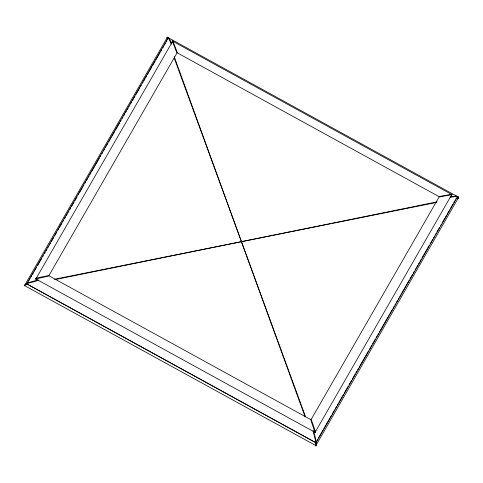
<?xml version="1.0" encoding="UTF-8"?>
<svg xmlns="http://www.w3.org/2000/svg" width="483" height="483" viewBox="0 0 483 483"><rect width="100%" height="100%" fill="white"/><g stroke="black" fill="none" stroke-linecap="round" stroke-linejoin="round"><path stroke-width="0.72" d="M172.075 41.773L172.208 40.946L451.997 194.637L451.575 195.301M314.982 432.52L310.847 420.005L439.421 196.454L451.991 194.226L314.982 432.52L313.461 430.878M315.689 445.887L315.785 441.722L313.075 431.023M316.117 442.911L26.595 283.877L24.174 285.381L316.226 445.797L316.317 441.631L313.588 430.939M458.735 197.97L458.415 197.197C457.353 196.394 453.314 196.611 450.21 197.348M26.595 283.877L26.36 283.63L27.495 282.984L37.656 279.959L313.521 431.488M167.649 39.413L168.404 38.109L167.486 37.088L24.337 285.882C24.361 284.753 27.193 284.795 26.523 284.131L168.422 37.414L169.593 38.93L171.556 43.464M35.778 278.981L48.686 276.034L177.267 52.484L172.86 40.94L35.676 279.252L37.209 279.554M38.32 279.838C35.199 282.597 29.976 281.71 26.523 284.131M26.758 284.378L28.262 281.764M29.01 280.46L30.139 278.498M30.894 277.194L31.643 275.89M32.397 274.579L33.52 272.623M34.275 271.313L36.527 267.395M37.656 265.433L41.786 258.248M42.54 256.944L43.289 255.634M44.418 253.678L45.167 252.368M45.921 251.063L47.044 249.107M47.799 247.797L48.548 246.493M49.302 245.183L50.431 243.227M51.18 241.917L53.812 237.346M54.561 236.042L56.813 232.118M57.942 230.162L58.697 228.851M59.445 227.547L62.078 222.977M62.826 221.667L63.581 220.363M64.704 218.401L65.459 217.096M66.207 215.786L67.336 213.83M68.085 212.52L68.84 211.216M69.588 209.912L70.717 207.95M71.466 206.646L74.098 202.069M74.847 200.765L77.105 196.847M78.234 194.884L78.983 193.58M79.731 192.27L82.364 187.7M83.118 186.396L83.867 185.086M84.996 183.129L85.745 181.819M86.499 180.515L87.622 178.553M88.377 177.249L89.126 175.939M89.88 174.635L91.003 172.673M91.758 171.368L94.384 166.798M95.139 165.488L99.269 158.303M100.023 156.999L100.772 155.689M101.901 153.733L102.656 152.423M103.404 151.119L104.533 149.156M105.282 147.852L106.037 146.548M106.785 145.238L107.914 143.282M108.663 141.972L109.418 140.668M110.166 139.358L111.295 137.401M112.044 136.091L114.676 131.521M115.425 130.217L119.561 123.026M120.309 121.722L121.064 120.418M122.187 118.456L122.942 117.152M123.69 115.842L124.819 113.885M125.574 112.575L126.323 111.271M127.071 109.961L128.2 108.005M128.955 106.695L129.704 105.391M130.458 104.087L131.581 102.124M132.336 100.82L134.962 96.244M135.717 94.94L139.847 87.755M140.601 86.445L141.35 85.141M142.479 83.179L143.228 81.875M143.982 80.57L145.105 78.608M145.86 77.304L146.609 75.994M147.363 74.69L148.492 72.728M149.241 71.424L151.873 66.847M152.622 65.543L155.254 60.973M156.003 59.663L160.139 52.478M160.887 51.174L161.642 49.864M162.765 47.908L163.52 46.597M164.268 45.293L165.397 43.331M166.146 42.027L166.901 40.723M315.58 442.996L316.335 441.691M317.083 440.387L317.838 439.077M318.587 437.773L323.097 429.936M323.845 428.626L331.362 415.561M332.111 414.257L334.743 409.681M335.492 408.376L336.621 406.414M337.375 405.11L338.124 403.806M338.873 402.496L343.383 394.659M344.137 393.349L348.267 386.165M349.022 384.86L351.648 380.29M352.403 378.98L355.029 374.41M355.784 373.099L356.913 371.143M357.661 369.833L358.41 368.529M359.165 367.225L368.559 350.893M369.308 349.583L371.94 345.013M372.689 343.703L375.321 339.132M376.07 337.828L377.199 335.866M377.947 334.562L378.702 333.252M379.451 331.948L388.845 315.616M389.6 314.312L392.226 309.736M392.981 308.432L394.104 306.47M394.859 305.165L395.607 303.855M396.362 302.551L397.485 300.589M398.24 299.285L398.988 297.981M399.743 296.671L400.866 294.715M401.621 293.404L409.131 280.339M409.886 279.035L412.518 274.465M413.267 273.155L414.396 271.198M415.145 269.888L415.899 268.584M416.648 267.274L417.777 265.318M418.526 264.008L419.28 262.704M420.029 261.4L421.158 259.437M421.907 258.133L429.423 245.068M430.172 243.758L432.804 239.188M433.553 237.877L434.682 235.921M435.437 234.611L436.185 233.307M436.934 232.003L439.566 227.427M440.695 225.47L441.444 224.16M442.199 222.856L446.328 215.672M447.083 214.361L449.709 209.791M450.464 208.487L453.09 203.911M453.845 202.606L454.974 200.644M455.723 199.34L456.471 198.03M315.87 443.038L457.775 196.321L455.735 196.074L450.053 196.865M315.677 445.912L458.572 197.462L458.252 196.696M166.683 37.547C168.682 36.642 169.811 41.097 171.278 44.134M55.364 279.548L437.145 201.846M54.452 279.271L436.584 202.443M457.28 198.278L458.759 197.982M451.997 194.637L439.572 196.925L176.766 52.569L172.208 40.946M167.891 37.505L457.938 196.822M26.36 283.63L316.407 442.947M314.451 431.44L315.411 432.508L315.393 431.265L311.348 419.92L48.535 275.564L37.535 277.834L35.887 278.329L35.694 278.945M174.206 58.045L305.6 416.829M174.194 56.583L305.111 416.835M168.422 37.414L168.434 38.018"/></g></svg>
